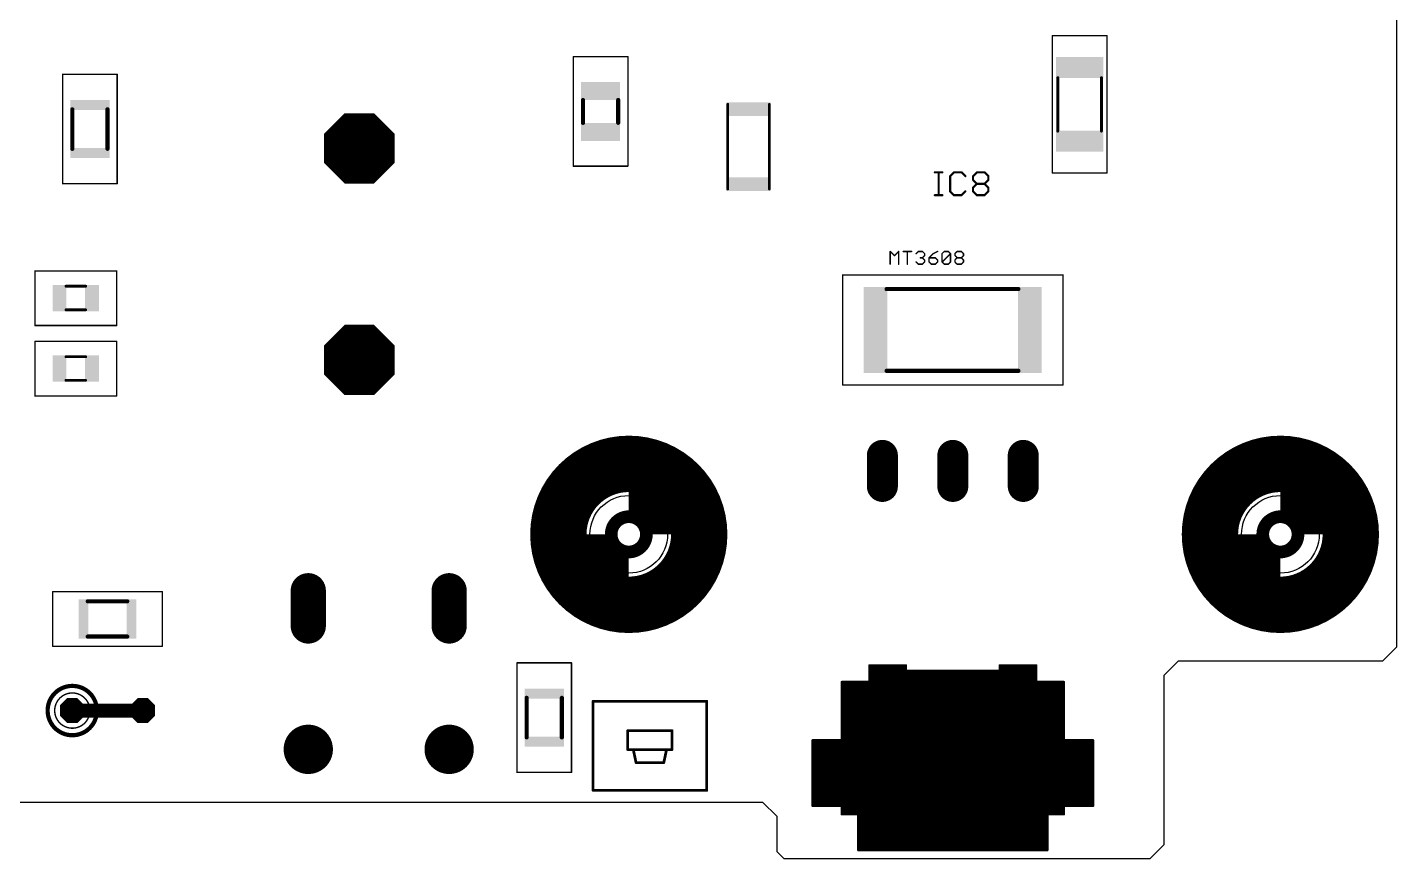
# Model space of a CAD drawing. Extents: x 2 to 118, y -4 to 52.
# Drawn here: x 68.23 to 117.6, y -4.32 to 25.63 of the extents above; entities that cross this region are included whole.
import ezdxf

# ---------------------------------------------------------------- set-up
doc = ezdxf.new("R2010")
doc.units = 0
for name, color, linetype in [('17', 110, 'CONTINUOUS'), ('20', 53, 'CONTINUOUS'), ('39', 12, 'CONTINUOUS'), ('41', 12, 'CONTINUOUS'), ('51', 253, 'CONTINUOUS')]:
    doc.layers.add(name, color=color, linetype=linetype)

# ---------------------------------------------------------------- blocks, each defined once
blk = doc.blocks.new('RECT')
blk.add_solid([(-0.5, -0.5), (0.5, -0.5), (-0.5, 0.5), (0.5, 0.5)])
blk = doc.blocks.new('ROUNDP')
at = {"const_width": 0.5}
blk.add_lwpolyline([(0, -0.25, 1), (0, 0.25, 1), (0, -0.25)], format="xyb", dxfattribs=at)
blk = doc.blocks.new('LONGP100')
at = {"const_width": 1}
blk.add_lwpolyline([(-0.5, 0), (0.5, 0)], dxfattribs=at)
at = {"const_width": 0.5}
for points in [[(-0.5, 0.25, 1), (-0.5, -0.25)], [(0.5, -0.25, 1), (0.5, 0.25)]]:
    blk.add_lwpolyline(points, format="xyb", dxfattribs=at)
blk = doc.blocks.new('OCTAGONP')
at = {"const_width": 0.5}
blk.add_lwpolyline([(-0.25, -0.1036), (-0.25, 0.1036), (-0.1036, 0.25), (0.1036, 0.25), (0.25, 0.1036), (0.25, -0.1036), (0.1036, -0.25), (-0.1036, -0.25), (-0.25, -0.1036), (-0.25, 0.1036)], dxfattribs=at)

msp = doc.modelspace()

# ---------------------------------------------------------------- linework, layer by layer
at = {"layer": '20'}
for p, q in [((117.602, 50.292), (117.602, 3.302)), ((117.094, 2.794), (117.602, 3.302)), ((109.22, 2.286), (109.728, 2.794)), ((117.094, 2.794), (109.728, 2.794)), ((109.22, -3.81), (109.22, 2.286)), ((66.04, -2.286), (94.742, -2.286)), ((94.742, -2.286), (95.25, -2.794)), ((95.25, -2.794), (95.25, -4.064)), ((108.712, -4.318), (109.22, -3.81)), ((95.25, -4.064), (95.504, -4.318)), ((95.504, -4.318), (108.712, -4.318))]:
    msp.add_line(p, q, dxfattribs=at)
for centre in [(89.916, 7.366), (113.411, 7.366)]:
    msp.add_circle(centre, 1.4, dxfattribs=at)
at = {"layer": '39'}
for points, const_width in [([(105.189, 20.387), (105.189, 25.333)], 0.0508), ([(105.189, 25.333), (107.155, 25.333)], 0.0508), ([(107.155, 25.333), (107.155, 20.387)], 0.0508), ([(87.917, 20.633), (87.917, 24.579)], 0.0508), ([(87.917, 24.579), (89.883, 24.579)], 0.0508), ([(89.883, 24.579), (89.883, 20.633)], 0.0508), ([(69.502, 19.998), (69.502, 23.944)], 0.0508), ([(69.502, 23.944), (71.468, 23.944)], 0.0508), ([(71.468, 23.944), (71.468, 19.998)], 0.0508), ([(89.883, 20.633), (87.917, 20.633)], 0.0508), ([(107.155, 20.387), (105.189, 20.387)], 0.0508), ([(71.468, 19.998), (69.502, 19.998)], 0.0508), ([(68.504, 16.858), (71.45, 16.858)], 0.0508), ([(68.504, 14.892), (68.504, 16.858)], 0.0508), ([(71.45, 16.858), (71.45, 14.892)], 0.0508), ([(97.627, 12.749), (97.627, 16.715)], 0.0508), ([(97.627, 16.715), (105.573, 16.715)], 0.0508), ([(105.573, 16.715), (105.573, 12.749)], 0.0508), ([(71.45, 14.892), (68.504, 14.892)], 0.0508), ([(68.504, 14.318), (71.45, 14.318)], 0.0508), ([(68.504, 12.352), (68.504, 14.318)], 0.0508), ([(71.45, 14.318), (71.45, 12.352)], 0.0508), ([(71.45, 12.352), (68.504, 12.352)], 0.0508), ([(105.573, 12.749), (97.627, 12.749)], 0.0508), ([(69.147, 5.301), (73.093, 5.301)], 0.0508), ([(69.147, 3.335), (69.147, 5.301)], 0.0508), ([(73.093, 5.301), (73.093, 3.335)], 0.0508), ([(73.093, 3.335), (69.147, 3.335)], 0.0508), ([(85.885, -1.211), (85.885, 2.735)], 0.0508), ([(85.885, 2.735), (87.851, 2.735)], 0.0508), ([(87.851, 2.735), (87.851, -1.211)], 0.0508), ([(98.6, 2.638), (99.9, 2.638)], 0.1), ([(98.6, 2.038), (98.6, 2.638)], 0.1), ([(98.6, 2.6), (99.9, 2.6)], 0.1), ([(98.6, 2.5), (99.9, 2.5)], 0.1), ([(99.9, 2.638), (99.9, 2.438)], 0.1), ([(99.9, 2.438), (103.3, 2.438)], 0.1), ([(103.3, 2.438), (103.3, 2.638)], 0.1), ([(103.3, 2.638), (104.6, 2.638)], 0.1), ([(103.3, 2.6), (104.6, 2.6)], 0.1), ([(103.3, 2.5), (104.6, 2.5)], 0.1), ([(104.6, 2.638), (104.6, 2.038)], 0.1), ([(97.6, -0.062), (97.6, 2.038)], 0.1), ([(97.6, 2.038), (98.6, 2.038)], 0.1), ([(97.6, 2), (105.6, 2)], 0.1), ([(98.6, 2.4), (104.6, 2.4)], 0.1), ([(98.6, 2.3), (104.6, 2.3)], 0.1), ([(98.6, 2.2), (104.6, 2.2)], 0.1), ([(98.6, 2.1), (104.6, 2.1)], 0.1), ([(104.6, 2.038), (105.6, 2.038)], 0.1), ([(105.6, 2.038), (105.6, -0.062)], 0.1), ([(97.6, 1.9), (105.6, 1.9)], 0.1), ([(97.6, 1.8), (105.6, 1.8)], 0.1), ([(97.6, 1.7), (105.6, 1.7)], 0.1), ([(97.6, 1.6), (105.6, 1.6)], 0.1), ([(97.6, 1.5), (105.6, 1.5)], 0.1), ([(97.6, 1.4), (105.6, 1.4)], 0.1), ([(97.6, 1.3), (105.6, 1.3)], 0.1), ([(97.6, 1.2), (105.6, 1.2)], 0.1), ([(97.6, 1.1), (105.6, 1.1)], 0.1), ([(97.6, 1), (105.6, 1)], 0.1), ([(97.6, 0.9), (105.6, 0.9)], 0.1), ([(97.6, 0.8), (105.6, 0.8)], 0.1), ([(97.6, 0.7), (105.6, 0.7)], 0.1), ([(97.6, 0.6), (105.6, 0.6)], 0.1), ([(97.6, 0.5), (105.6, 0.5)], 0.1), ([(97.6, 0.4), (105.6, 0.4)], 0.1), ([(97.6, 0.3), (105.6, 0.3)], 0.1), ([(97.6, 0.2), (105.6, 0.2)], 0.1), ([(97.6, 0.1), (105.6, 0.1)], 0.1), ([(97.6, 0), (105.6, 0)], 0.1), ([(96.55, -2.412), (96.55, -0.062)], 0.1), ([(96.55, -0.062), (97.6, -0.062)], 0.1), ([(96.55, -0.1), (106.65, -0.1)], 0.1), ([(96.55, -0.2), (106.65, -0.2)], 0.1), ([(96.55, -0.3), (106.65, -0.3)], 0.1), ([(96.55, -0.4), (106.65, -0.4)], 0.1), ([(96.55, -0.5), (106.65, -0.5)], 0.1), ([(105.6, -0.062), (106.65, -0.062)], 0.1), ([(106.65, -0.062), (106.65, -2.412)], 0.1), ([(96.55, -0.6), (106.65, -0.6)], 0.1), ([(96.55, -0.7), (106.65, -0.7)], 0.1), ([(96.55, -0.8), (106.65, -0.8)], 0.1), ([(96.55, -0.9), (106.65, -0.9)], 0.1), ([(96.55, -1), (106.65, -1)], 0.1), ([(87.851, -1.211), (85.885, -1.211)], 0.0508), ([(96.55, -1.1), (106.65, -1.1)], 0.1), ([(96.55, -1.2), (106.65, -1.2)], 0.1), ([(96.55, -1.3), (106.65, -1.3)], 0.1), ([(96.55, -1.4), (106.65, -1.4)], 0.1), ([(96.55, -1.5), (106.65, -1.5)], 0.1), ([(96.55, -1.6), (106.65, -1.6)], 0.1), ([(96.55, -1.7), (106.65, -1.7)], 0.1), ([(96.55, -1.8), (106.65, -1.8)], 0.1), ([(96.55, -1.9), (106.65, -1.9)], 0.1), ([(96.55, -2), (106.65, -2)], 0.1), ([(96.55, -2.1), (106.65, -2.1)], 0.1), ([(96.55, -2.2), (106.65, -2.2)], 0.1), ([(96.55, -2.3), (106.65, -2.3)], 0.1), ([(96.55, -2.4), (106.65, -2.4)], 0.1), ([(97.6, -2.412), (96.55, -2.412)], 0.1), ([(97.6, -2.712), (97.6, -2.412)], 0.1), ([(97.6, -2.5), (105.6, -2.5)], 0.1), ([(106.65, -2.412), (105.6, -2.412)], 0.1), ([(105.6, -2.412), (105.6, -2.712)], 0.1), ([(97.6, -2.6), (105.6, -2.6)], 0.1), ([(97.6, -2.7), (105.6, -2.7)], 0.1), ([(98.2, -2.712), (97.6, -2.712)], 0.1), ([(98.2, -4.012), (98.2, -2.712)], 0.1), ([(98.2, -2.8), (105, -2.8)], 0.1), ([(98.2, -2.9), (105, -2.9)], 0.1), ([(98.2, -3), (105, -3)], 0.1), ([(105.6, -2.712), (105, -2.712)], 0.1), ([(105, -2.712), (105, -4.012)], 0.1), ([(98.2, -3.1), (105, -3.1)], 0.1), ([(98.2, -3.2), (105, -3.2)], 0.1), ([(98.2, -3.3), (105, -3.3)], 0.1), ([(98.2, -3.4), (105, -3.4)], 0.1), ([(98.2, -3.5), (105, -3.5)], 0.1), ([(98.2, -3.6), (105, -3.6)], 0.1), ([(98.2, -3.7), (105, -3.7)], 0.1), ([(98.2, -3.8), (105, -3.8)], 0.1), ([(98.2, -3.9), (105, -3.9)], 0.1), ([(98.2, -4), (105, -4)], 0.1), ([(105, -4.012), (98.2, -4.012)], 0.1)]:
    msp.add_lwpolyline(points, dxfattribs=dict(at, const_width=const_width))
for points, const_width in [([(105.2017, 25.333, 1), (105.1763, 25.333)], 0.0254), ([(105.189, 25.3457, 1), (105.189, 25.3203)], 0.0254), ([(107.1677, 25.333, 1), (107.1423, 25.333)], 0.0254), ([(107.155, 25.3203, 1), (107.155, 25.3457)], 0.0254), ([(87.9297, 24.579, 1), (87.9043, 24.579)], 0.0254), ([(87.917, 24.5917, 1), (87.917, 24.5663)], 0.0254), ([(89.8957, 24.579, 1), (89.8703, 24.579)], 0.0254), ([(89.883, 24.5663, 1), (89.883, 24.5917)], 0.0254), ([(69.5147, 23.944, 1), (69.4893, 23.944)], 0.0254), ([(69.502, 23.9567, 1), (69.502, 23.9313)], 0.0254), ([(71.4807, 23.944, 1), (71.4553, 23.944)], 0.0254), ([(71.468, 23.9313, 1), (71.468, 23.9567)], 0.0254), ([(87.917, 20.6457, 1), (87.917, 20.6203)], 0.0254), ([(87.9043, 20.633, 1), (87.9297, 20.633)], 0.0254), ([(89.8703, 20.633, 1), (89.8957, 20.633)], 0.0254), ([(89.883, 20.6203, 1), (89.883, 20.6457)], 0.0254), ([(105.189, 20.3997, 1), (105.189, 20.3743)], 0.0254), ([(105.1763, 20.387, 1), (105.2017, 20.387)], 0.0254), ([(107.1423, 20.387, 1), (107.1677, 20.387)], 0.0254), ([(107.155, 20.3743, 1), (107.155, 20.3997)], 0.0254), ([(69.502, 20.0107, 1), (69.502, 19.9853)], 0.0254), ([(69.4893, 19.998, 1), (69.5147, 19.998)], 0.0254), ([(71.4553, 19.998, 1), (71.4807, 19.998)], 0.0254), ([(71.468, 19.9853, 1), (71.468, 20.0107)], 0.0254), ([(68.504, 16.8707, 1), (68.504, 16.8453)], 0.0254), ([(68.5167, 16.858, 1), (68.4913, 16.858)], 0.0254), ([(71.4627, 16.858, 1), (71.4373, 16.858)], 0.0254), ([(71.45, 16.8453, 1), (71.45, 16.8707)], 0.0254), ([(97.6397, 16.715, 1), (97.6143, 16.715)], 0.0254), ([(97.627, 16.7277, 1), (97.627, 16.7023)], 0.0254), ([(105.5857, 16.715, 1), (105.5603, 16.715)], 0.0254), ([(105.573, 16.7023, 1), (105.573, 16.7277)], 0.0254), ([(68.504, 14.9047, 1), (68.504, 14.8793)], 0.0254), ([(68.4913, 14.892, 1), (68.5167, 14.892)], 0.0254), ([(71.4373, 14.892, 1), (71.4627, 14.892)], 0.0254), ([(71.45, 14.8793, 1), (71.45, 14.9047)], 0.0254), ([(68.504, 14.3307, 1), (68.504, 14.3053)], 0.0254), ([(68.5167, 14.318, 1), (68.4913, 14.318)], 0.0254), ([(71.4627, 14.318, 1), (71.4373, 14.318)], 0.0254), ([(71.45, 14.3053, 1), (71.45, 14.3307)], 0.0254), ([(68.504, 12.3647, 1), (68.504, 12.3393)], 0.0254), ([(68.4913, 12.352, 1), (68.5167, 12.352)], 0.0254), ([(71.4373, 12.352, 1), (71.4627, 12.352)], 0.0254), ([(71.45, 12.3393, 1), (71.45, 12.3647)], 0.0254), ([(97.627, 12.7617, 1), (97.627, 12.7363)], 0.0254), ([(97.6143, 12.749, 1), (97.6397, 12.749)], 0.0254), ([(105.5603, 12.749, 1), (105.5857, 12.749)], 0.0254), ([(105.573, 12.7363, 1), (105.573, 12.7617)], 0.0254), ([(89.916, 4.826, 1), (89.916, 9.906, 1), (89.916, 4.826)], 2.032), ([(113.411, 4.826, 1), (113.411, 9.906, 1), (113.411, 4.826)], 2.032), ([(69.147, 5.3137, 1), (69.147, 5.2883)], 0.0254), ([(69.1597, 5.301, 1), (69.1343, 5.301)], 0.0254), ([(73.1057, 5.301, 1), (73.0803, 5.301)], 0.0254), ([(73.093, 5.2883, 1), (73.093, 5.3137)], 0.0254), ([(69.147, 3.3477, 1), (69.147, 3.3223)], 0.0254), ([(69.1343, 3.335, 1), (69.1597, 3.335)], 0.0254), ([(73.0803, 3.335, 1), (73.1057, 3.335)], 0.0254), ([(73.093, 3.3223, 1), (73.093, 3.3477)], 0.0254), ([(85.8977, 2.735, 1), (85.8723, 2.735)], 0.0254), ([(85.885, 2.7477, 1), (85.885, 2.7223)], 0.0254), ([(87.8637, 2.735, 1), (87.8383, 2.735)], 0.0254), ([(87.851, 2.7223, 1), (87.851, 2.7477)], 0.0254), ([(98.6, 2.663, 1), (98.6, 2.613)], 0.05), ([(98.625, 2.638, 1), (98.575, 2.638)], 0.05), ([(98.6, 2.625, 1), (98.6, 2.575)], 0.05), ([(98.6, 2.525, 1), (98.6, 2.475)], 0.05), ([(99.925, 2.638, 1), (99.875, 2.638)], 0.05), ([(99.9, 2.463, 1), (99.9, 2.413)], 0.05), ([(99.9, 2.613, 1), (99.9, 2.663)], 0.05), ([(99.9, 2.575, 1), (99.9, 2.625)], 0.05), ([(99.9, 2.475, 1), (99.9, 2.525)], 0.05), ([(103.325, 2.638, 1), (103.275, 2.638)], 0.05), ([(103.3, 2.663, 1), (103.3, 2.613)], 0.05), ([(103.3, 2.625, 1), (103.3, 2.575)], 0.05), ([(103.3, 2.525, 1), (103.3, 2.475)], 0.05), ([(103.3, 2.413, 1), (103.3, 2.463)], 0.05), ([(104.625, 2.638, 1), (104.575, 2.638)], 0.05), ([(104.6, 2.613, 1), (104.6, 2.663)], 0.05), ([(104.6, 2.575, 1), (104.6, 2.625)], 0.05), ([(104.6, 2.475, 1), (104.6, 2.525)], 0.05), ([(97.625, 2.038, 1), (97.575, 2.038)], 0.05), ([(97.6, 2.063, 1), (97.6, 2.013)], 0.05), ([(97.6, 2.025, 1), (97.6, 1.975)], 0.05), ([(98.6, 2.425, 1), (98.6, 2.375)], 0.05), ([(98.6, 2.325, 1), (98.6, 2.275)], 0.05), ([(98.6, 2.225, 1), (98.6, 2.175)], 0.05), ([(98.6, 2.125, 1), (98.6, 2.075)], 0.05), ([(98.575, 2.038, 1), (98.625, 2.038)], 0.05), ([(98.6, 2.013, 1), (98.6, 2.063)], 0.05), ([(99.875, 2.438, 1), (99.925, 2.438)], 0.05), ([(103.275, 2.438, 1), (103.325, 2.438)], 0.05), ([(104.6, 2.063, 1), (104.6, 2.013)], 0.05), ([(104.575, 2.038, 1), (104.625, 2.038)], 0.05), ([(104.6, 2.375, 1), (104.6, 2.425)], 0.05), ([(104.6, 2.275, 1), (104.6, 2.325)], 0.05), ([(104.6, 2.175, 1), (104.6, 2.225)], 0.05), ([(104.6, 2.075, 1), (104.6, 2.125)], 0.05), ([(105.625, 2.038, 1), (105.575, 2.038)], 0.05), ([(105.6, 2.013, 1), (105.6, 2.063)], 0.05), ([(105.6, 1.975, 1), (105.6, 2.025)], 0.05), ([(97.6, 1.925, 1), (97.6, 1.875)], 0.05), ([(97.6, 1.825, 1), (97.6, 1.775)], 0.05), ([(97.6, 1.725, 1), (97.6, 1.675)], 0.05), ([(97.6, 1.625, 1), (97.6, 1.575)], 0.05), ([(97.6, 1.525, 1), (97.6, 1.475)], 0.05), ([(105.6, 1.875, 1), (105.6, 1.925)], 0.05), ([(105.6, 1.775, 1), (105.6, 1.825)], 0.05), ([(105.6, 1.675, 1), (105.6, 1.725)], 0.05), ([(105.6, 1.575, 1), (105.6, 1.625)], 0.05), ([(105.6, 1.475, 1), (105.6, 1.525)], 0.05), ([(97.6, 1.425, 1), (97.6, 1.375)], 0.05), ([(97.6, 1.325, 1), (97.6, 1.275)], 0.05), ([(97.6, 1.225, 1), (97.6, 1.175)], 0.05), ([(97.6, 1.125, 1), (97.6, 1.075)], 0.05), ([(97.6, 1.025, 1), (97.6, 0.975)], 0.05), ([(105.6, 1.375, 1), (105.6, 1.425)], 0.05), ([(105.6, 1.275, 1), (105.6, 1.325)], 0.05), ([(105.6, 1.175, 1), (105.6, 1.225)], 0.05), ([(105.6, 1.075, 1), (105.6, 1.125)], 0.05), ([(105.6, 0.975, 1), (105.6, 1.025)], 0.05), ([(97.6, 0.925, 1), (97.6, 0.875)], 0.05), ([(97.6, 0.825, 1), (97.6, 0.775)], 0.05), ([(97.6, 0.725, 1), (97.6, 0.675)], 0.05), ([(97.6, 0.625, 1), (97.6, 0.575)], 0.05), ([(97.6, 0.525, 1), (97.6, 0.475)], 0.05), ([(105.6, 0.875, 1), (105.6, 0.925)], 0.05), ([(105.6, 0.775, 1), (105.6, 0.825)], 0.05), ([(105.6, 0.675, 1), (105.6, 0.725)], 0.05), ([(105.6, 0.575, 1), (105.6, 0.625)], 0.05), ([(105.6, 0.475, 1), (105.6, 0.525)], 0.05), ([(97.6, 0.425, 1), (97.6, 0.375)], 0.05), ([(97.6, 0.325, 1), (97.6, 0.275)], 0.05), ([(97.6, 0.225, 1), (97.6, 0.175)], 0.05), ([(97.6, 0.125, 1), (97.6, 0.075)], 0.05), ([(97.6, 0.025, 1), (97.6, -0.025)], 0.05), ([(105.6, 0.375, 1), (105.6, 0.425)], 0.05), ([(105.6, 0.275, 1), (105.6, 0.325)], 0.05), ([(105.6, 0.175, 1), (105.6, 0.225)], 0.05), ([(105.6, 0.075, 1), (105.6, 0.125)], 0.05), ([(105.6, -0.025, 1), (105.6, 0.025)], 0.05), ([(96.575, -0.062, 1), (96.525, -0.062)], 0.05), ([(96.55, -0.037, 1), (96.55, -0.087)], 0.05), ([(96.55, -0.075, 1), (96.55, -0.125)], 0.05), ([(96.55, -0.175, 1), (96.55, -0.225)], 0.05), ([(96.55, -0.275, 1), (96.55, -0.325)], 0.05), ([(96.55, -0.375, 1), (96.55, -0.425)], 0.05), ([(96.55, -0.475, 1), (96.55, -0.525)], 0.05), ([(97.575, -0.062, 1), (97.625, -0.062)], 0.05), ([(97.6, -0.087, 1), (97.6, -0.037)], 0.05), ([(105.6, -0.037, 1), (105.6, -0.087)], 0.05), ([(105.575, -0.062, 1), (105.625, -0.062)], 0.05), ([(106.675, -0.062, 1), (106.625, -0.062)], 0.05), ([(106.65, -0.087, 1), (106.65, -0.037)], 0.05), ([(106.65, -0.125, 1), (106.65, -0.075)], 0.05), ([(106.65, -0.225, 1), (106.65, -0.175)], 0.05), ([(106.65, -0.325, 1), (106.65, -0.275)], 0.05), ([(106.65, -0.425, 1), (106.65, -0.375)], 0.05), ([(106.65, -0.525, 1), (106.65, -0.475)], 0.05), ([(96.55, -0.575, 1), (96.55, -0.625)], 0.05), ([(96.55, -0.675, 1), (96.55, -0.725)], 0.05), ([(96.55, -0.775, 1), (96.55, -0.825)], 0.05), ([(96.55, -0.875, 1), (96.55, -0.925)], 0.05), ([(96.55, -0.975, 1), (96.55, -1.025)], 0.05), ([(106.65, -0.625, 1), (106.65, -0.575)], 0.05), ([(106.65, -0.725, 1), (106.65, -0.675)], 0.05), ([(106.65, -0.825, 1), (106.65, -0.775)], 0.05), ([(106.65, -0.925, 1), (106.65, -0.875)], 0.05), ([(106.65, -1.025, 1), (106.65, -0.975)], 0.05), ([(85.885, -1.1983, 1), (85.885, -1.2237)], 0.0254), ([(85.8723, -1.211, 1), (85.8977, -1.211)], 0.0254), ([(87.8383, -1.211, 1), (87.8637, -1.211)], 0.0254), ([(87.851, -1.2237, 1), (87.851, -1.1983)], 0.0254), ([(96.55, -1.075, 1), (96.55, -1.125)], 0.05), ([(96.55, -1.175, 1), (96.55, -1.225)], 0.05), ([(96.55, -1.275, 1), (96.55, -1.325)], 0.05), ([(96.55, -1.375, 1), (96.55, -1.425)], 0.05), ([(96.55, -1.475, 1), (96.55, -1.525)], 0.05), ([(106.65, -1.125, 1), (106.65, -1.075)], 0.05), ([(106.65, -1.225, 1), (106.65, -1.175)], 0.05), ([(106.65, -1.325, 1), (106.65, -1.275)], 0.05), ([(106.65, -1.425, 1), (106.65, -1.375)], 0.05), ([(106.65, -1.525, 1), (106.65, -1.475)], 0.05), ([(96.55, -1.575, 1), (96.55, -1.625)], 0.05), ([(96.55, -1.675, 1), (96.55, -1.725)], 0.05), ([(96.55, -1.775, 1), (96.55, -1.825)], 0.05), ([(96.55, -1.875, 1), (96.55, -1.925)], 0.05), ([(96.55, -1.975, 1), (96.55, -2.025)], 0.05), ([(106.65, -1.625, 1), (106.65, -1.575)], 0.05), ([(106.65, -1.725, 1), (106.65, -1.675)], 0.05), ([(106.65, -1.825, 1), (106.65, -1.775)], 0.05), ([(106.65, -1.925, 1), (106.65, -1.875)], 0.05), ([(106.65, -2.025, 1), (106.65, -1.975)], 0.05), ([(96.55, -2.075, 1), (96.55, -2.125)], 0.05), ([(96.55, -2.175, 1), (96.55, -2.225)], 0.05), ([(96.55, -2.275, 1), (96.55, -2.325)], 0.05), ([(96.55, -2.375, 1), (96.55, -2.425)], 0.05), ([(96.55, -2.387, 1), (96.55, -2.437)], 0.05), ([(96.525, -2.412, 1), (96.575, -2.412)], 0.05), ([(97.625, -2.412, 1), (97.575, -2.412)], 0.05), ([(97.6, -2.475, 1), (97.6, -2.525)], 0.05), ([(97.6, -2.437, 1), (97.6, -2.387)], 0.05), ([(105.6, -2.387, 1), (105.6, -2.437)], 0.05), ([(105.625, -2.412, 1), (105.575, -2.412)], 0.05), ([(105.6, -2.525, 1), (105.6, -2.475)], 0.05), ([(106.625, -2.412, 1), (106.675, -2.412)], 0.05), ([(106.65, -2.125, 1), (106.65, -2.075)], 0.05), ([(106.65, -2.225, 1), (106.65, -2.175)], 0.05), ([(106.65, -2.325, 1), (106.65, -2.275)], 0.05), ([(106.65, -2.425, 1), (106.65, -2.375)], 0.05), ([(106.65, -2.437, 1), (106.65, -2.387)], 0.05), ([(97.6, -2.575, 1), (97.6, -2.625)], 0.05), ([(97.6, -2.675, 1), (97.6, -2.725)], 0.05), ([(97.6, -2.687, 1), (97.6, -2.737)], 0.05), ([(97.575, -2.712, 1), (97.625, -2.712)], 0.05), ([(98.225, -2.712, 1), (98.175, -2.712)], 0.05), ([(98.2, -2.775, 1), (98.2, -2.825)], 0.05), ([(98.2, -2.875, 1), (98.2, -2.925)], 0.05), ([(98.2, -2.975, 1), (98.2, -3.025)], 0.05), ([(98.2, -2.737, 1), (98.2, -2.687)], 0.05), ([(105, -2.687, 1), (105, -2.737)], 0.05), ([(105.025, -2.712, 1), (104.975, -2.712)], 0.05), ([(105, -2.825, 1), (105, -2.775)], 0.05), ([(105, -2.925, 1), (105, -2.875)], 0.05), ([(105, -3.025, 1), (105, -2.975)], 0.05), ([(105.575, -2.712, 1), (105.625, -2.712)], 0.05), ([(105.6, -2.625, 1), (105.6, -2.575)], 0.05), ([(105.6, -2.725, 1), (105.6, -2.675)], 0.05), ([(105.6, -2.737, 1), (105.6, -2.687)], 0.05), ([(98.2, -3.075, 1), (98.2, -3.125)], 0.05), ([(98.2, -3.175, 1), (98.2, -3.225)], 0.05), ([(98.2, -3.275, 1), (98.2, -3.325)], 0.05), ([(98.2, -3.375, 1), (98.2, -3.425)], 0.05), ([(98.2, -3.475, 1), (98.2, -3.525)], 0.05), ([(105, -3.125, 1), (105, -3.075)], 0.05), ([(105, -3.225, 1), (105, -3.175)], 0.05), ([(105, -3.325, 1), (105, -3.275)], 0.05), ([(105, -3.425, 1), (105, -3.375)], 0.05), ([(105, -3.525, 1), (105, -3.475)], 0.05), ([(98.2, -3.575, 1), (98.2, -3.625)], 0.05), ([(98.2, -3.675, 1), (98.2, -3.725)], 0.05), ([(98.2, -3.775, 1), (98.2, -3.825)], 0.05), ([(98.2, -3.875, 1), (98.2, -3.925)], 0.05), ([(105, -3.625, 1), (105, -3.575)], 0.05), ([(105, -3.725, 1), (105, -3.675)], 0.05), ([(105, -3.825, 1), (105, -3.775)], 0.05), ([(105, -3.925, 1), (105, -3.875)], 0.05), ([(98.2, -3.975, 1), (98.2, -4.025)], 0.05), ([(98.2, -3.987, 1), (98.2, -4.037)], 0.05), ([(98.175, -4.012, 1), (98.225, -4.012)], 0.05), ([(104.975, -4.012, 1), (105.025, -4.012)], 0.05), ([(105, -4.025, 1), (105, -3.975)], 0.05), ([(105, -4.037, 1), (105, -3.987)], 0.05)]:
    msp.add_lwpolyline(points, format="xyb", dxfattribs=dict(at, const_width=const_width))
at = {"layer": '41', "const_width": 2.032}
for points in [[(89.916, 4.826, 1), (89.916, 9.906, 1), (89.916, 4.826)], [(113.411, 4.826, 1), (113.411, 9.906, 1), (113.411, 4.826)]]:
    msp.add_lwpolyline(points, format="xyb", dxfattribs=at)
at = {"layer": '51'}
for points, const_width in [([(105.385, 21.895), (105.385, 23.825)], 0.1016), ([(106.959, 21.895), (106.959, 23.825)], 0.1016), ([(69.85, 22.6822), (69.85, 21.2598)], 0.1524), ([(71.12, 22.6822), (71.12, 21.2598)], 0.1524), ([(88.265, 22.196), (88.265, 23.016)], 0.1524), ([(89.535, 22.196), (89.535, 23.016)], 0.1524), ([(93.484, 19.811), (93.484, 22.861)], 0.1016), ([(94.984, 22.861), (94.984, 19.811)], 0.1016), ([(100.9502, 20.4106), (101.225, 20.4106)], 0.0762), ([(101.0876, 19.5861), (101.0876, 20.4106)], 0.0762), ([(101.6401, 20.4106), (101.5027, 20.2732)], 0.0762), ([(101.5027, 20.2732), (101.5027, 19.7235)], 0.0762), ([(101.9149, 20.4106), (101.6401, 20.4106)], 0.0762), ([(102.0524, 20.2732), (101.9149, 20.4106)], 0.0762), ([(102.3314, 20.2732), (102.4688, 20.4106)], 0.0762), ([(102.3314, 20.1358), (102.3314, 20.2732)], 0.0762), ([(102.4688, 20.4106), (102.7436, 20.4106)], 0.0762), ([(102.7436, 20.4106), (102.8811, 20.2732)], 0.0762), ([(102.8811, 20.2732), (102.8811, 20.1358)], 0.0762), ([(101.5027, 19.7235), (101.6401, 19.5861)], 0.0762), ([(101.9149, 19.5861), (102.0524, 19.7235)], 0.0762), ([(102.4688, 19.9984), (102.3314, 20.1358)], 0.0762), ([(102.3314, 19.8609), (102.4688, 19.9984)], 0.0762), ([(102.3314, 19.7235), (102.3314, 19.8609)], 0.0762), ([(102.4688, 19.5861), (102.3314, 19.7235)], 0.0762), ([(102.4688, 19.9984), (102.7436, 19.9984)], 0.0762), ([(102.8811, 20.1358), (102.7436, 19.9984)], 0.0762), ([(102.7436, 19.9984), (102.8811, 19.8609)], 0.0762), ([(102.8811, 19.7235), (102.7436, 19.5861)], 0.0762), ([(102.8811, 19.8609), (102.8811, 19.7235)], 0.0762), ([(100.9502, 19.5861), (101.225, 19.5861)], 0.0762), ([(101.6401, 19.5861), (101.9149, 19.5861)], 0.0762), ([(102.7436, 19.5861), (102.4688, 19.5861)], 0.0762), ([(99.3414, 17.1014), (99.3414, 17.559)], 0.0508), ([(99.3414, 17.559), (99.4939, 17.4065)], 0.0508), ([(99.4939, 17.4065), (99.6465, 17.559)], 0.0508), ([(99.6465, 17.559), (99.6465, 17.1014)], 0.0508), ([(99.8092, 17.559), (100.1142, 17.559)], 0.0508), ([(99.9617, 17.1014), (99.9617, 17.559)], 0.0508), ([(100.2769, 17.4827), (100.3532, 17.559)], 0.0508), ([(100.3532, 17.559), (100.5057, 17.559)], 0.0508), ([(100.5057, 17.3302), (100.4294, 17.3302)], 0.0508), ([(100.5057, 17.559), (100.582, 17.4827)], 0.0508), ([(100.582, 17.4065), (100.5057, 17.3302)], 0.0508), ([(100.5057, 17.3302), (100.582, 17.2539)], 0.0508), ([(100.582, 17.4827), (100.582, 17.4065)], 0.0508), ([(100.8972, 17.4827), (100.7447, 17.3302)], 0.0508), ([(100.7447, 17.3302), (100.7447, 17.1777)], 0.0508), ([(100.9735, 17.3302), (100.7447, 17.3302)], 0.0508), ([(101.0497, 17.559), (100.8972, 17.4827)], 0.0508), ([(101.0497, 17.2539), (100.9735, 17.3302)], 0.0508), ([(101.2124, 17.4827), (101.2887, 17.559)], 0.0508), ([(101.2124, 17.1777), (101.2124, 17.4827)], 0.0508), ([(101.2124, 17.1777), (101.5175, 17.4827)], 0.0508), ([(101.2887, 17.559), (101.4412, 17.559)], 0.0508), ([(101.4412, 17.559), (101.5175, 17.4827)], 0.0508), ([(101.5175, 17.4827), (101.5175, 17.1777)], 0.0508), ([(101.6802, 17.4827), (101.7565, 17.559)], 0.0508), ([(101.6802, 17.4065), (101.6802, 17.4827)], 0.0508), ([(101.7565, 17.3302), (101.6802, 17.4065)], 0.0508), ([(101.6802, 17.2539), (101.7565, 17.3302)], 0.0508), ([(101.7565, 17.559), (101.909, 17.559)], 0.0508), ([(101.7565, 17.3302), (101.909, 17.3302)], 0.0508), ([(101.909, 17.559), (101.9853, 17.4827)], 0.0508), ([(101.9853, 17.4065), (101.909, 17.3302)], 0.0508), ([(101.909, 17.3302), (101.9853, 17.2539)], 0.0508), ([(101.9853, 17.4827), (101.9853, 17.4065)], 0.0508), ([(100.3532, 17.1014), (100.2769, 17.1777)], 0.0508), ([(100.5057, 17.1014), (100.3532, 17.1014)], 0.0508), ([(100.582, 17.1777), (100.5057, 17.1014)], 0.0508), ([(100.582, 17.2539), (100.582, 17.1777)], 0.0508), ([(100.7447, 17.1777), (100.8209, 17.1014)], 0.0508), ([(100.8209, 17.1014), (100.9735, 17.1014)], 0.0508), ([(100.9735, 17.1014), (101.0497, 17.1777)], 0.0508), ([(101.0497, 17.1777), (101.0497, 17.2539)], 0.0508), ([(101.2887, 17.1014), (101.2124, 17.1777)], 0.0508), ([(101.4412, 17.1014), (101.2887, 17.1014)], 0.0508), ([(101.5175, 17.1777), (101.4412, 17.1014)], 0.0508), ([(101.6802, 17.1777), (101.6802, 17.2539)], 0.0508), ([(101.7565, 17.1014), (101.6802, 17.1777)], 0.0508), ([(101.909, 17.1014), (101.7565, 17.1014)], 0.0508), ([(101.9853, 17.1777), (101.909, 17.1014)], 0.0508), ([(101.9853, 17.2539), (101.9853, 17.1777)], 0.0508), ([(69.621, 16.307), (70.333, 16.307)], 0.1016), ([(103.962, 16.205), (99.213, 16.205)], 0.1524), ([(69.621, 15.456), (70.333, 15.456)], 0.1016), ([(69.621, 13.767), (70.333, 13.767)], 0.1016), ([(103.962, 13.259), (99.213, 13.259)], 0.1524), ([(69.621, 12.916), (70.333, 12.916)], 0.1016), ([(71.8312, 4.953), (70.4088, 4.953)], 0.1524), ([(71.8312, 3.683), (70.4088, 3.683)], 0.1524), ([(86.233, 1.4732), (86.233, 0.0508)], 0.1524), ([(87.503, 1.4732), (87.503, 0.0508)], 0.1524), ([(97.9, 1.738), (105.3, 1.738)], 0.1), ([(97.9, -2.562), (97.9, 1.738)], 0.1), ([(105.3, -2.562), (105.3, 1.738)], 0.1), ([(69.85, 1.016), (72.39, 1.016)], 0.508), ([(88.628, -1.859), (88.628, 1.351)], 0.1), ([(88.628, 1.351), (92.728, 1.351)], 0.1), ([(92.728, 1.351), (92.728, -1.859)], 0.1), ([(91.478, 0.291), (89.878, 0.291)], 0.1), ([(89.878, 0.291), (89.878, -0.389)], 0.1), ([(91.478, -0.389), (91.478, 0.291)], 0.1), ([(89.878, -0.389), (91.478, -0.389)], 0.1), ([(90.178, -0.859), (90.078, -0.389)], 0.1), ([(91.278, -0.389), (91.178, -0.859)], 0.1), ([(91.178, -0.859), (90.178, -0.859)], 0.1), ([(92.728, -1.859), (88.628, -1.859)], 0.1), ([(97.9, -2.562), (98.36, -2.562)], 0.1), ([(98.36, -2.562), (104.84, -2.562)], 0.1), ([(98.36, -2.562), (98.36, -3.862)], 0.1), ([(104.84, -2.562), (105.3, -2.562)], 0.1), ([(104.84, -2.562), (104.84, -3.862)], 0.1), ([(98.36, -3.862), (104.84, -3.862)], 0.1)]:
    msp.add_lwpolyline(points, dxfattribs=dict(at, const_width=const_width))
for points, const_width in [([(105.4104, 23.825, 1), (105.3596, 23.825)], 0.0508), ([(106.9844, 23.825, 1), (106.9336, 23.825)], 0.0508), ([(69.8881, 22.6822, 1), (69.8119, 22.6822)], 0.0762), ([(71.1581, 22.6822, 1), (71.0819, 22.6822)], 0.0762), ([(88.3031, 23.016, 1), (88.2269, 23.016)], 0.0762), ([(89.5731, 23.016, 1), (89.4969, 23.016)], 0.0762), ([(93.5094, 22.861, 1), (93.4586, 22.861)], 0.0508), ([(95.0094, 22.861, 1), (94.9586, 22.861)], 0.0508), ([(88.2269, 22.196, 1), (88.3031, 22.196)], 0.0762), ([(89.4969, 22.196, 1), (89.5731, 22.196)], 0.0762), ([(105.3596, 21.895, 1), (105.4104, 21.895)], 0.0508), ([(106.9336, 21.895, 1), (106.9844, 21.895)], 0.0508), ([(69.8119, 21.2598, 1), (69.8881, 21.2598)], 0.0762), ([(71.0819, 21.2598, 1), (71.1581, 21.2598)], 0.0762), ([(100.9502, 20.4297, 1), (100.9502, 20.3916)], 0.0381), ([(101.1067, 20.4106, 1), (101.0686, 20.4106)], 0.0381), ([(101.225, 20.3916, 1), (101.225, 20.4297)], 0.0381), ([(101.5217, 20.2732, 1), (101.4836, 20.2732)], 0.0381), ([(101.4892, 20.2867, 1), (101.5162, 20.2597)], 0.0381), ([(101.6401, 20.4297, 1), (101.6401, 20.3916)], 0.0381), ([(101.6536, 20.3971, 1), (101.6266, 20.4241)], 0.0381), ([(101.9284, 20.4241, 1), (101.9015, 20.3971)], 0.0381), ([(101.9149, 20.3916, 1), (101.9149, 20.4297)], 0.0381), ([(102.0389, 20.2597, 1), (102.0658, 20.2867)], 0.0381), ([(102.3504, 20.2732, 1), (102.3123, 20.2732)], 0.0381), ([(102.3179, 20.2867, 1), (102.3449, 20.2597)], 0.0381), ([(102.4688, 20.4297, 1), (102.4688, 20.3916)], 0.0381), ([(102.4823, 20.3971, 1), (102.4553, 20.4241)], 0.0381), ([(102.7571, 20.4241, 1), (102.7302, 20.3971)], 0.0381), ([(102.7436, 20.3916, 1), (102.7436, 20.4297)], 0.0381), ([(102.9001, 20.2732, 1), (102.862, 20.2732)], 0.0381), ([(102.8676, 20.2597, 1), (102.8945, 20.2867)], 0.0381), ([(93.4586, 19.811, 1), (93.5094, 19.811)], 0.0508), ([(94.9586, 19.811, 1), (95.0094, 19.811)], 0.0508), ([(101.5162, 19.737, 1), (101.4892, 19.71)], 0.0381), ([(102.0658, 19.71, 1), (102.0389, 19.737)], 0.0381), ([(102.3449, 20.1492, 1), (102.3179, 20.1223)], 0.0381), ([(102.3123, 20.1358, 1), (102.3504, 20.1358)], 0.0381), ([(102.3504, 19.8609, 1), (102.3123, 19.8609)], 0.0381), ([(102.3179, 19.8744, 1), (102.3449, 19.8475)], 0.0381), ([(102.3449, 19.737, 1), (102.3179, 19.71)], 0.0381), ([(102.4688, 20.0174, 1), (102.4688, 19.9793)], 0.0381), ([(102.4823, 19.9849, 1), (102.4553, 20.0118)], 0.0381), ([(102.4553, 19.9849, 1), (102.4823, 20.0118)], 0.0381), ([(102.7571, 20.0118, 1), (102.7302, 19.9849)], 0.0381), ([(102.7302, 20.0118, 1), (102.7571, 19.9849)], 0.0381), ([(102.7436, 19.9793, 1), (102.7436, 20.0174)], 0.0381), ([(102.862, 20.1358, 1), (102.9001, 20.1358)], 0.0381), ([(102.9001, 19.8609, 1), (102.862, 19.8609)], 0.0381), ([(102.8945, 20.1223, 1), (102.8676, 20.1492)], 0.0381), ([(102.8676, 19.8475, 1), (102.8945, 19.8744)], 0.0381), ([(102.8945, 19.71, 1), (102.8676, 19.737)], 0.0381), ([(100.9502, 19.6052, 1), (100.9502, 19.5671)], 0.0381), ([(101.0686, 19.5861, 1), (101.1067, 19.5861)], 0.0381), ([(101.225, 19.5671, 1), (101.225, 19.6052)], 0.0381), ([(101.4836, 19.7235, 1), (101.5217, 19.7235)], 0.0381), ([(101.6401, 19.6052, 1), (101.6401, 19.5671)], 0.0381), ([(101.6266, 19.5726, 1), (101.6536, 19.5996)], 0.0381), ([(101.9015, 19.5996, 1), (101.9284, 19.5726)], 0.0381), ([(101.9149, 19.5671, 1), (101.9149, 19.6052)], 0.0381), ([(102.3123, 19.7235, 1), (102.3504, 19.7235)], 0.0381), ([(102.4688, 19.6052, 1), (102.4688, 19.5671)], 0.0381), ([(102.4553, 19.5726, 1), (102.4823, 19.5996)], 0.0381), ([(102.7302, 19.5996, 1), (102.7571, 19.5726)], 0.0381), ([(102.7436, 19.5671, 1), (102.7436, 19.6052)], 0.0381), ([(102.862, 19.7235, 1), (102.9001, 19.7235)], 0.0381), ([(99.3541, 17.559, 1), (99.3287, 17.559)], 0.0254), ([(99.3504, 17.568, 1), (99.3324, 17.55)], 0.0254), ([(99.4849, 17.4154, 1), (99.5029, 17.3975)], 0.0254), ([(99.4849, 17.3975, 1), (99.5029, 17.4154)], 0.0254), ([(99.6592, 17.559, 1), (99.6338, 17.559)], 0.0254), ([(99.6554, 17.55, 1), (99.6375, 17.568)], 0.0254), ([(99.8092, 17.5717, 1), (99.8092, 17.5463)], 0.0254), ([(99.9744, 17.559, 1), (99.949, 17.559)], 0.0254), ([(100.1142, 17.5463, 1), (100.1142, 17.5717)], 0.0254), ([(100.2679, 17.4917, 1), (100.2859, 17.4737)], 0.0254), ([(100.3532, 17.5717, 1), (100.3532, 17.5463)], 0.0254), ([(100.3622, 17.55, 1), (100.3442, 17.568)], 0.0254), ([(100.4294, 17.3429, 1), (100.4294, 17.3175)], 0.0254), ([(100.5147, 17.568, 1), (100.4967, 17.55)], 0.0254), ([(100.5147, 17.3392, 1), (100.4967, 17.3212)], 0.0254), ([(100.4967, 17.3392, 1), (100.5147, 17.3212)], 0.0254), ([(100.5057, 17.5463, 1), (100.5057, 17.5717)], 0.0254), ([(100.5057, 17.3175, 1), (100.5057, 17.3429)], 0.0254), ([(100.5947, 17.4827, 1), (100.5693, 17.4827)], 0.0254), ([(100.5693, 17.4065, 1), (100.5947, 17.4065)], 0.0254), ([(100.573, 17.4737, 1), (100.591, 17.4917)], 0.0254), ([(100.591, 17.3975, 1), (100.573, 17.4154)], 0.0254), ([(100.7574, 17.3302, 1), (100.732, 17.3302)], 0.0254), ([(100.7447, 17.3429, 1), (100.7447, 17.3175)], 0.0254), ([(100.7357, 17.3392, 1), (100.7537, 17.3212)], 0.0254), ([(100.8915, 17.4941, 1), (100.9029, 17.4714)], 0.0254), ([(100.9062, 17.4737, 1), (100.8882, 17.4917)], 0.0254), ([(100.9825, 17.3392, 1), (100.9645, 17.3212)], 0.0254), ([(100.9735, 17.3175, 1), (100.9735, 17.3429)], 0.0254), ([(101.0554, 17.5476, 1), (101.0441, 17.5703)], 0.0254), ([(101.2251, 17.4827, 1), (101.1997, 17.4827)], 0.0254), ([(101.2035, 17.4917, 1), (101.2214, 17.4737)], 0.0254), ([(101.2887, 17.5717, 1), (101.2887, 17.5463)], 0.0254), ([(101.2977, 17.55, 1), (101.2797, 17.568)], 0.0254), ([(101.4502, 17.568, 1), (101.4323, 17.55)], 0.0254), ([(101.4412, 17.5463, 1), (101.4412, 17.5717)], 0.0254), ([(101.5302, 17.4827, 1), (101.5048, 17.4827)], 0.0254), ([(101.5265, 17.4737, 1), (101.5085, 17.4917)], 0.0254), ([(101.5085, 17.4737, 1), (101.5265, 17.4917)], 0.0254), ([(101.6929, 17.4827, 1), (101.6675, 17.4827)], 0.0254), ([(101.6712, 17.4917, 1), (101.6892, 17.4737)], 0.0254), ([(101.6892, 17.4154, 1), (101.6712, 17.3975)], 0.0254), ([(101.6675, 17.4065, 1), (101.6929, 17.4065)], 0.0254), ([(101.7565, 17.5717, 1), (101.7565, 17.5463)], 0.0254), ([(101.7565, 17.3429, 1), (101.7565, 17.3175)], 0.0254), ([(101.7654, 17.55, 1), (101.7475, 17.568)], 0.0254), ([(101.7654, 17.3212, 1), (101.7475, 17.3392)], 0.0254), ([(101.7475, 17.3212, 1), (101.7654, 17.3392)], 0.0254), ([(101.918, 17.568, 1), (101.9, 17.55)], 0.0254), ([(101.918, 17.3392, 1), (101.9, 17.3212)], 0.0254), ([(101.9, 17.3392, 1), (101.918, 17.3212)], 0.0254), ([(101.909, 17.5463, 1), (101.909, 17.5717)], 0.0254), ([(101.909, 17.3175, 1), (101.909, 17.3429)], 0.0254), ([(101.998, 17.4827, 1), (101.9726, 17.4827)], 0.0254), ([(101.9726, 17.4065, 1), (101.998, 17.4065)], 0.0254), ([(101.9763, 17.4737, 1), (101.9942, 17.4917)], 0.0254), ([(101.9942, 17.3975, 1), (101.9763, 17.4154)], 0.0254), ([(99.3287, 17.1014, 1), (99.3541, 17.1014)], 0.0254), ([(99.6338, 17.1014, 1), (99.6592, 17.1014)], 0.0254), ([(99.949, 17.1014, 1), (99.9744, 17.1014)], 0.0254), ([(100.2859, 17.1866, 1), (100.2679, 17.1687)], 0.0254), ([(100.3532, 17.1141, 1), (100.3532, 17.0887)], 0.0254), ([(100.3442, 17.0924, 1), (100.3622, 17.1104)], 0.0254), ([(100.4967, 17.1104, 1), (100.5147, 17.0924)], 0.0254), ([(100.5057, 17.0887, 1), (100.5057, 17.1141)], 0.0254), ([(100.5947, 17.2539, 1), (100.5693, 17.2539)], 0.0254), ([(100.5693, 17.1777, 1), (100.5947, 17.1777)], 0.0254), ([(100.573, 17.2449, 1), (100.591, 17.2629)], 0.0254), ([(100.591, 17.1687, 1), (100.573, 17.1866)], 0.0254), ([(100.7537, 17.1866, 1), (100.7357, 17.1687)], 0.0254), ([(100.732, 17.1777, 1), (100.7574, 17.1777)], 0.0254), ([(100.8209, 17.1141, 1), (100.8209, 17.0887)], 0.0254), ([(100.812, 17.0924, 1), (100.8299, 17.1104)], 0.0254), ([(100.9645, 17.1104, 1), (100.9825, 17.0924)], 0.0254), ([(100.9735, 17.0887, 1), (100.9735, 17.1141)], 0.0254), ([(101.0624, 17.2539, 1), (101.037, 17.2539)], 0.0254), ([(101.037, 17.1777, 1), (101.0624, 17.1777)], 0.0254), ([(101.0408, 17.2449, 1), (101.0587, 17.2629)], 0.0254), ([(101.0587, 17.1687, 1), (101.0408, 17.1866)], 0.0254), ([(101.1997, 17.1777, 1), (101.2251, 17.1777)], 0.0254), ([(101.2214, 17.1866, 1), (101.2035, 17.1687)], 0.0254), ([(101.2035, 17.1866, 1), (101.2214, 17.1687)], 0.0254), ([(101.2887, 17.1141, 1), (101.2887, 17.0887)], 0.0254), ([(101.2797, 17.0924, 1), (101.2977, 17.1104)], 0.0254), ([(101.4323, 17.1104, 1), (101.4502, 17.0924)], 0.0254), ([(101.4412, 17.0887, 1), (101.4412, 17.1141)], 0.0254), ([(101.5048, 17.1777, 1), (101.5302, 17.1777)], 0.0254), ([(101.5265, 17.1687, 1), (101.5085, 17.1866)], 0.0254), ([(101.6929, 17.2539, 1), (101.6675, 17.2539)], 0.0254), ([(101.6712, 17.2629, 1), (101.6892, 17.2449)], 0.0254), ([(101.6892, 17.1866, 1), (101.6712, 17.1687)], 0.0254), ([(101.6675, 17.1777, 1), (101.6929, 17.1777)], 0.0254), ([(101.7565, 17.1141, 1), (101.7565, 17.0887)], 0.0254), ([(101.7475, 17.0924, 1), (101.7654, 17.1104)], 0.0254), ([(101.9, 17.1104, 1), (101.918, 17.0924)], 0.0254), ([(101.909, 17.0887, 1), (101.909, 17.1141)], 0.0254), ([(101.998, 17.2539, 1), (101.9726, 17.2539)], 0.0254), ([(101.9726, 17.1777, 1), (101.998, 17.1777)], 0.0254), ([(101.9763, 17.2449, 1), (101.9942, 17.2629)], 0.0254), ([(101.9942, 17.1687, 1), (101.9763, 17.1866)], 0.0254), ([(69.621, 16.3324, 1), (69.621, 16.2816)], 0.0508), ([(70.333, 16.2816, 1), (70.333, 16.3324)], 0.0508), ([(99.213, 16.2431, 1), (99.213, 16.1669)], 0.0762), ([(103.962, 16.1669, 1), (103.962, 16.2431)], 0.0762), ([(69.621, 15.4814, 1), (69.621, 15.4306)], 0.0508), ([(70.333, 15.4306, 1), (70.333, 15.4814)], 0.0508), ([(69.621, 13.7924, 1), (69.621, 13.7416)], 0.0508), ([(70.333, 13.7416, 1), (70.333, 13.7924)], 0.0508), ([(99.213, 13.2971, 1), (99.213, 13.2209)], 0.0762), ([(103.962, 13.2209, 1), (103.962, 13.2971)], 0.0762), ([(69.621, 12.9414, 1), (69.621, 12.8906)], 0.0508), ([(70.333, 12.8906, 1), (70.333, 12.9414)], 0.0508), ([(91.694, 7.366, 0.4142), (89.916, 9.144)], 2.286), ([(115.189, 7.366, 0.4142), (113.411, 9.144)], 2.286), ([(88.138, 7.366, 0.4142), (89.916, 5.588)], 2.286), ([(111.633, 7.366, 0.4142), (113.411, 5.588)], 2.286), ([(89.916, 6.731, 1), (89.916, 8.001, 1), (89.916, 6.731)], 0.4572), ([(113.411, 6.731, 1), (113.411, 8.001, 1), (113.411, 6.731)], 0.4572), ([(70.4088, 4.9911, 1), (70.4088, 4.9149)], 0.0762), ([(71.8312, 4.9149, 1), (71.8312, 4.9911)], 0.0762), ([(70.4088, 3.7211, 1), (70.4088, 3.6449)], 0.0762), ([(71.8312, 3.6449, 1), (71.8312, 3.7211)], 0.0762), ([(69.85, 0.127, 1), (69.85, 1.905, 1), (69.85, 0.127)], 0.1524), ([(69.85, 0.381, 1), (69.85, 1.651, 1), (69.85, 0.381)], 0.0508), ([(86.2711, 1.4732, 1), (86.1949, 1.4732)], 0.0762), ([(87.5411, 1.4732, 1), (87.4649, 1.4732)], 0.0762), ([(97.9, 1.763, 1), (97.9, 1.713)], 0.05), ([(97.925, 1.738, 1), (97.875, 1.738)], 0.05), ([(105.325, 1.738, 1), (105.275, 1.738)], 0.05), ([(105.3, 1.713, 1), (105.3, 1.763)], 0.05), ([(69.85, 1.143, 1), (69.85, 0.889)], 0.254), ([(72.39, 0.889, 1), (72.39, 1.143)], 0.254), ([(88.653, 1.351, 1), (88.603, 1.351)], 0.05), ([(88.628, 1.376, 1), (88.628, 1.326)], 0.05), ([(92.753, 1.351, 1), (92.703, 1.351)], 0.05), ([(92.728, 1.326, 1), (92.728, 1.376)], 0.05), ([(86.1949, 0.0508, 1), (86.2711, 0.0508)], 0.0762), ([(87.4649, 0.0508, 1), (87.5411, 0.0508)], 0.0762), ([(89.878, 0.316, 1), (89.878, 0.266)], 0.05), ([(89.903, 0.291, 1), (89.853, 0.291)], 0.05), ([(91.503, 0.291, 1), (91.453, 0.291)], 0.05), ([(91.478, 0.266, 1), (91.478, 0.316)], 0.05), ([(89.878, -0.364, 1), (89.878, -0.414)], 0.05), ([(89.853, -0.389, 1), (89.903, -0.389)], 0.05), ([(90.1025, -0.3838, 1), (90.0535, -0.3942)], 0.05), ([(91.3025, -0.3942, 1), (91.2535, -0.3838)], 0.05), ([(91.453, -0.389, 1), (91.503, -0.389)], 0.05), ([(91.478, -0.414, 1), (91.478, -0.364)], 0.05), ([(90.178, -0.834, 1), (90.178, -0.884)], 0.05), ([(90.1535, -0.8642, 1), (90.2025, -0.8538)], 0.05), ([(91.1535, -0.8538, 1), (91.2025, -0.8642)], 0.05), ([(91.178, -0.884, 1), (91.178, -0.834)], 0.05), ([(88.628, -1.834, 1), (88.628, -1.884)], 0.05), ([(88.603, -1.859, 1), (88.653, -1.859)], 0.05), ([(92.703, -1.859, 1), (92.753, -1.859)], 0.05), ([(92.728, -1.884, 1), (92.728, -1.834)], 0.05), ([(97.9, -2.537, 1), (97.9, -2.587)], 0.05), ([(97.875, -2.562, 1), (97.925, -2.562)], 0.05), ([(98.36, -2.537, 1), (98.36, -2.587)], 0.05), ([(98.385, -2.562, 1), (98.335, -2.562)], 0.05), ([(98.36, -2.587, 1), (98.36, -2.537)], 0.05), ([(104.84, -2.537, 1), (104.84, -2.587)], 0.05), ([(104.865, -2.562, 1), (104.815, -2.562)], 0.05), ([(104.84, -2.587, 1), (104.84, -2.537)], 0.05), ([(105.275, -2.562, 1), (105.325, -2.562)], 0.05), ([(105.3, -2.587, 1), (105.3, -2.537)], 0.05), ([(98.36, -3.837, 1), (98.36, -3.887)], 0.05), ([(98.335, -3.862, 1), (98.385, -3.862)], 0.05), ([(104.815, -3.862, 1), (104.865, -3.862)], 0.05), ([(104.84, -3.887, 1), (104.84, -3.837)], 0.05)]:
    msp.add_lwpolyline(points, format="xyb", dxfattribs=dict(at, const_width=const_width))

# ---------------------------------------------------------------- block references
at = {"layer": '17', "rotation": 90}
for name, p, xscale, yscale in [('OCTAGONP', (80.2005, 21.2725), 2.54, 2.54), ('OCTAGONP', (80.2005, 21.2725), 2.54, 2.54), ('OCTAGONP', (80.2005, 13.6525), 2.54, 2.54), ('OCTAGONP', (80.2005, 13.6525), 2.54, 2.54), ('LONGP100', (99.06, 9.652), 1.1176, 1.1176), ('LONGP100', (99.06, 9.652), 1.1176, 1.1176), ('LONGP100', (101.6, 9.652), 1.1176, 1.1176), ('LONGP100', (101.6, 9.652), 1.1176, 1.1176), ('LONGP100', (104.14, 9.652), 1.1176, 1.1176), ('LONGP100', (104.14, 9.652), 1.1176, 1.1176), ('LONGP100', (78.359, 4.699), 1.27, 1.27), ('LONGP100', (78.359, 4.699), 1.27, 1.27), ('LONGP100', (83.439, 4.699), 1.27, 1.27), ('LONGP100', (83.439, 4.699), 1.27, 1.27), ('ROUNDP', (99.34, 1.888), 1.05, 1.05), ('ROUNDP', (99.34, 1.888), 1.05, 1.05), ('ROUNDP', (103.86, 1.888), 1.05, 1.05), ('ROUNDP', (103.86, 1.888), 1.05, 1.05), ('ROUNDP', (78.359, -0.381), 1.778, 1.778), ('ROUNDP', (78.359, -0.381), 1.778, 1.778), ('ROUNDP', (83.439, -0.381), 1.778, 1.778), ('ROUNDP', (83.439, -0.381), 1.778, 1.778), ('LONGP100', (97.425, -1.232), 0.95, 0.95), ('LONGP100', (97.425, -1.232), 0.95, 0.95), ('LONGP100', (105.775, -1.232), 0.95, 0.95), ('LONGP100', (105.775, -1.232), 0.95, 0.95)]:
    msp.add_blockref(name, p, dxfattribs=dict(at, xscale=xscale, yscale=yscale))
at = {"layer": '17', "xscale": 0.8941, "yscale": 0.8941}
for p in [(69.85, 1.016), (69.85, 1.016), (72.39, 1.016), (72.39, 1.016)]:
    msp.add_blockref('OCTAGONP', p, dxfattribs=at)
at = {"layer": '51'}
for p, xscale, yscale, rotation in [((106.1711, 24.1867), 0.7501, 1.7, 90), ((88.8985, 23.3374), 0.65, 1.4, 90), ((70.485, 22.8346), 0.3556, 1.4224, 90), ((94.234, 22.686), 0.5, 1.6, 270), ((88.8985, 21.8642), 0.65, 1.4, 90), ((106.1729, 21.5333), 0.7501, 1.7, 90), ((70.485, 21.1074), 0.3556, 1.4224, 90), ((94.234, 19.986), 0.5, 1.6, 270), ((98.8129, 14.7314), 0.8499, 3.1001, 180), ((104.3755, 14.7314), 0.8499, 3.1001, 180), ((86.868, 1.6256), 0.3556, 1.4224, 90), ((86.868, -0.1016), 0.3556, 1.4224, 90)]:
    msp.add_blockref('RECT', p, dxfattribs=dict(at, xscale=xscale, yscale=yscale, rotation=rotation))
for p, xscale, yscale in [((69.3889, 15.8801), 0.5001, 0.95), ((70.5573, 15.8801), 0.5001, 0.95), ((69.3889, 13.3401), 0.5001, 0.95), ((70.5573, 13.3401), 0.5001, 0.95), ((99.06, 9.652), 0.508, 0.508), ((101.6, 9.652), 0.508, 0.508), ((104.14, 9.652), 0.508, 0.508), ((70.2564, 4.318), 0.3556, 1.4224), ((71.9836, 4.318), 0.3556, 1.4224)]:
    msp.add_blockref('RECT', p, dxfattribs=dict(at, xscale=xscale, yscale=yscale))

doc.saveas('drawing.dxf')
